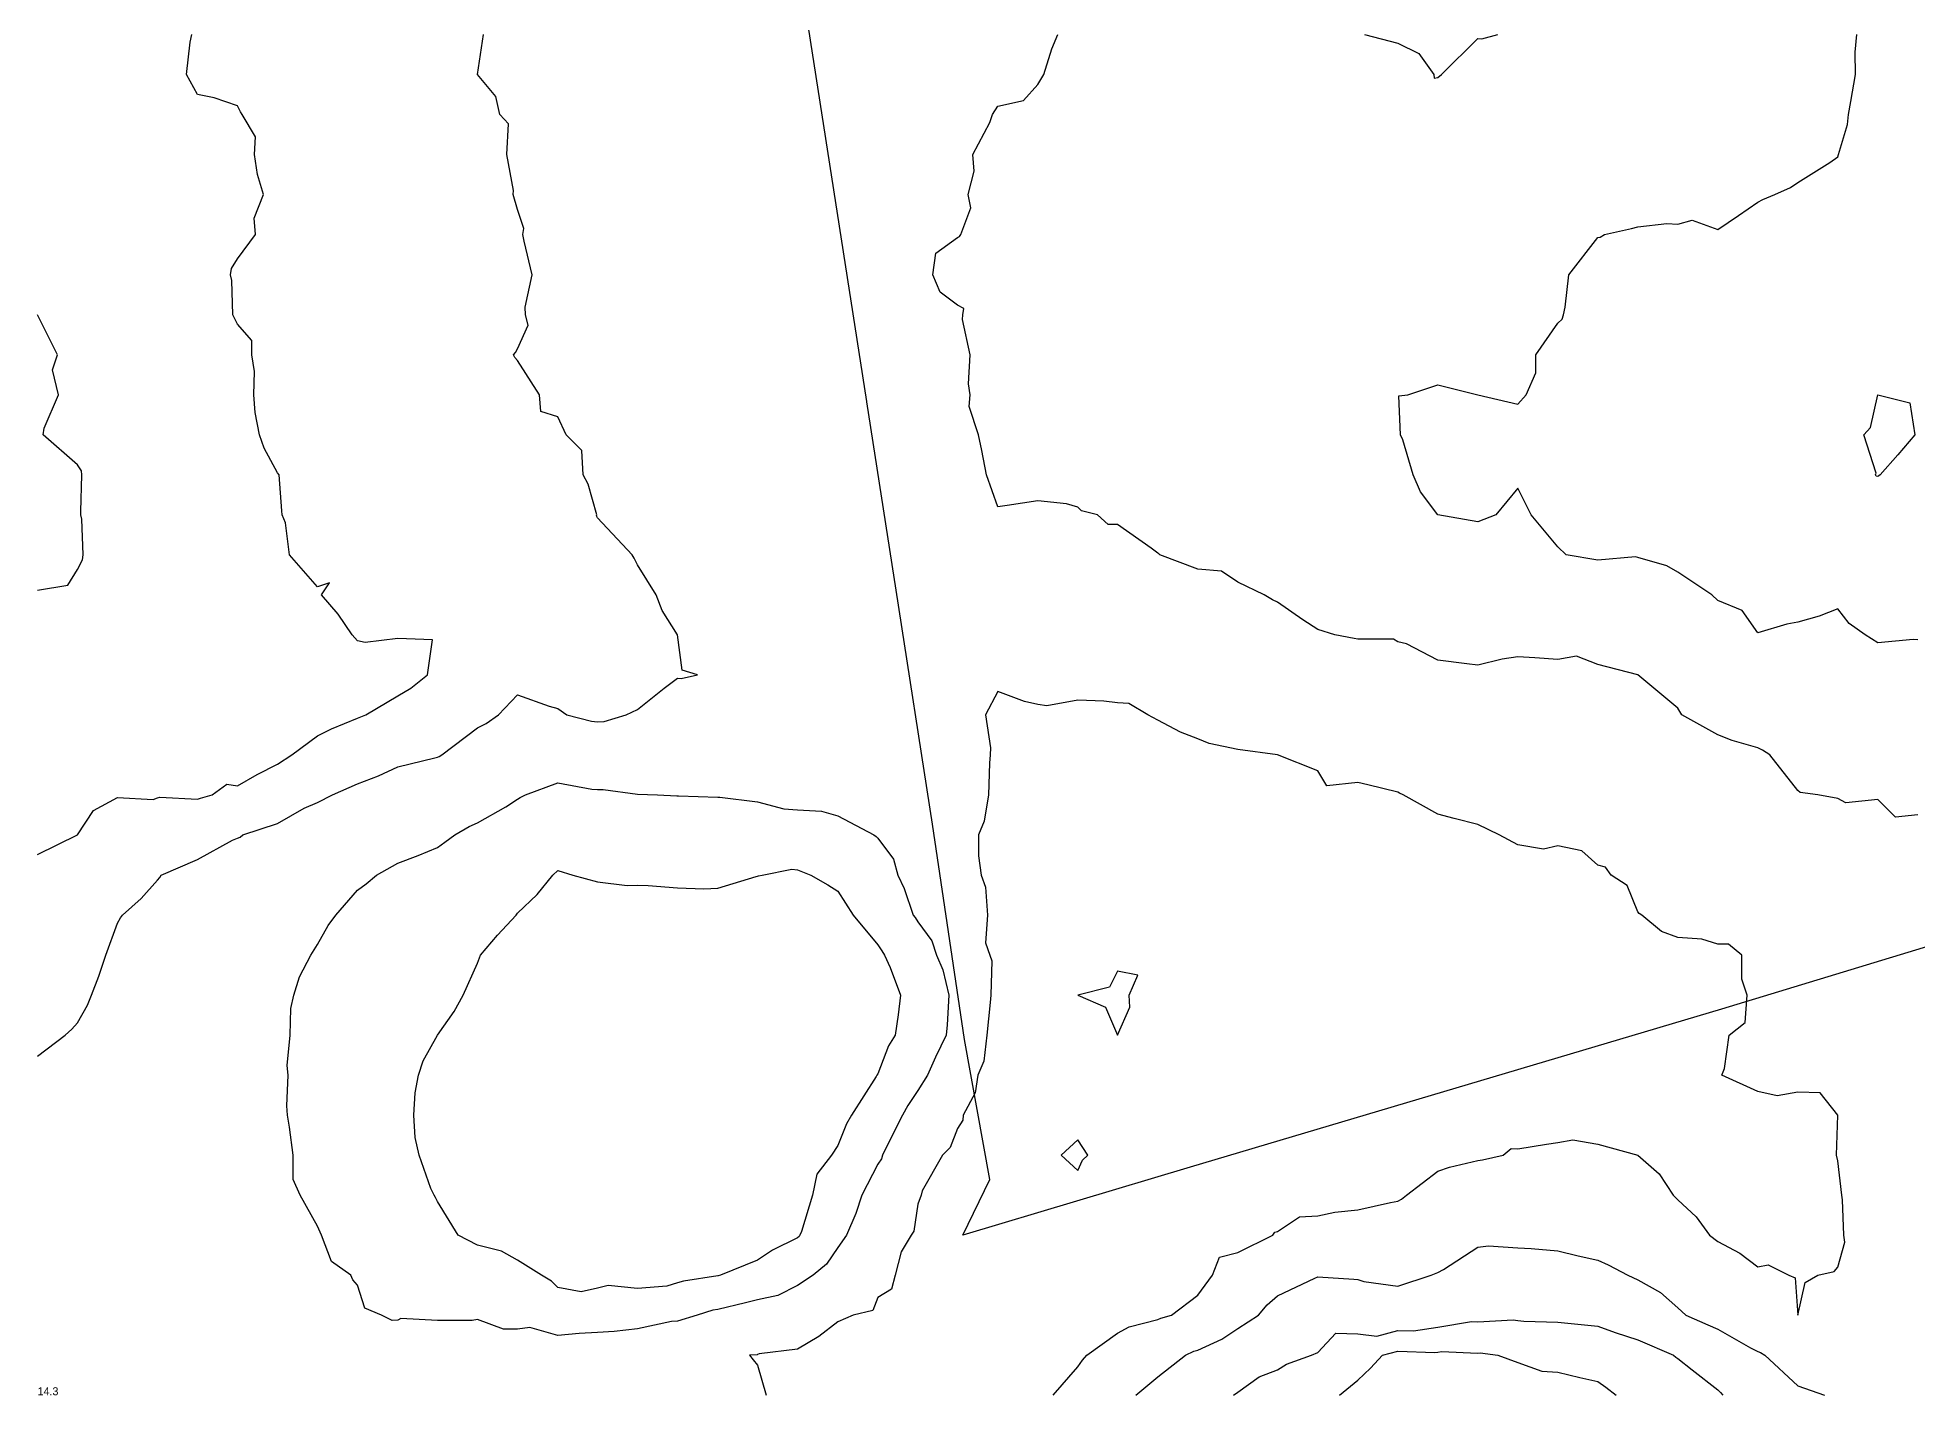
# Model space of a CAD drawing. Extents: x 0 to 650, y 0 to 881.
# Drawn here: x 0 to 235, y 0 to 169.6 of the extents above; entities that cross this region are included whole.
import ezdxf

# ---------------------------------------------------------------- set-up
doc = ezdxf.new("R2010")
doc.units = 0
for name, color, linetype in [('CONTOURS_MAJEURES', 3, 'CONTINUOUS'), ('CONTOURS_MINEURES', 8, 'CONTINUOUS'), ('PARCELLE', 4, 'CONTINUOUS'), ('POINTS_COTES', 7, 'CONTINUOUS')]:
    doc.layers.add(name, color=color, linetype=linetype)

msp = doc.modelspace()

# ---------------------------------------------------------------- linework, layer by layer
at = {"layer": 'CONTOURS_MAJEURES'}
for points in [[(-0.002, 42.355), (3.464, 45), (4.263, 45.74), (5.005, 46.537), (6.255, 48.747), (6.735, 49.996), (7.643, 52.361), (8.522, 55.004), (10.002, 59.001), (10.373, 59.63), (10.627, 60), (12.942, 62.057), (15, 64.372), (15.294, 64.703), (15.454, 64.996), (19.997, 66.922), (24.351, 69.351), (25.005, 69.609), (25.299, 69.709), (25.656, 70.004), (30.002, 71.431), (33.333, 73.335), (34.999, 74.058), (36.85, 75), (39.996, 76.393), (42.619, 77.38), (45.004, 78.507), (49.652, 79.648), (50.001, 79.738), (50.201, 79.797), (50.536, 79.997), (54.998, 83.38), (56.069, 83.931), (57.605, 85.004), (59.995, 87.502), (63.93, 86.075), (65.003, 85.793), (66.156, 85.004), (69.22, 84.222), (70, 84.155), (70.82, 84.183), (73.57, 85.004), (74.998, 85.693), (78.329, 88.335), (79.995, 89.584), (80.43, 89.566), (82.499, 90.001), (80.584, 90.588), (79.995, 94.997), (78.051, 98.057), (77.304, 100.004), (74.998, 103.752), (74.563, 104.566), (74.331, 105.001), (70, 109.64), (69.872, 109.869), (69.884, 109.997), (68.819, 113.821), (68.196, 115.005), (68.028, 118.029), (66.055, 120.001), (65.003, 122.222), (62.917, 122.916), (62.727, 124.998), (59.995, 129.29), (59.638, 129.647), (59.496, 130.005), (59.732, 130.268), (59.995, 130.719), (61.302, 133.698), (60.997, 135.001), (60.934, 135.938), (61.828, 139.998), (60.803, 144.198), (60.654, 145.005), (60.754, 145.762), (59.995, 148.128), (59.44, 150.002), (59.496, 150.501), (58.645, 154.998), (58.853, 158.852), (57.774, 159.994), (57.27, 162.271), (54.998, 165.002), (55.712, 169.998)], [(126.932, -0.001), (129.998, 3.549), (130.596, 4.398), (131.143, 4.995), (134.995, 7.761), (136.454, 8.544), (140.003, 9.453), (140.375, 9.63), (141.733, 10.003), (145, 12.501), (146.847, 14.999), (147.733, 17.263), (149.998, 17.84), (154.395, 19.996), (154.629, 20.362), (154.995, 20.451), (157.726, 22.272), (160.003, 22.403), (162.144, 22.857), (165, 23.158), (169.088, 24.093), (169.997, 24.247), (170.485, 24.515), (171.11, 25.003), (175.005, 27.98), (176.488, 28.516), (180.002, 29.327), (180.595, 29.407), (183.182, 29.999), (184.166, 30.832), (184.999, 30.799), (188.618, 31.378), (189.996, 31.598), (191.904, 31.903), (195.004, 31.387), (200.001, 29.999), (202.674, 27.676), (204.422, 25.003), (204.998, 24.425), (207.297, 22.299), (208.962, 19.996), (209.995, 19.207), (212.758, 17.756), (215.003, 16.059), (216.299, 16.295), (218.89, 14.999), (219.688, 14.687), (220, 10.003), (220.909, 14.091), (222.499, 14.999), (224.543, 15.453), (224.998, 15.998), (225.867, 19.127), (225.766, 19.996), (225.597, 24.402), (225.515, 25.003), (224.998, 29.286), (224.831, 29.999), (224.998, 34.996), (222.793, 37.794), (220, 37.879), (217.409, 37.407), (215.003, 37.955), (210.496, 40.003), (210.83, 40.836), (211.426, 45), (213.438, 46.561), (213.668, 49.996), (213, 51.999), (213, 55.004), (211.361, 56.366), (209.995, 56.366), (207.997, 57.002), (204.998, 57.19), (202.954, 57.956), (200.501, 60), (200.186, 60.185), (200.001, 60.384), (198.698, 63.693), (196.67, 64.996), (195.971, 65.966), (195.004, 66.248), (193.001, 68.001), (189.996, 68.651), (188.211, 68.215), (184.999, 68.752), (182.693, 70.004), (180.002, 71.299), (177.062, 72.061), (175.005, 72.595), (170.665, 75), (170.215, 75.218), (169.997, 75.357), (166.285, 76.285), (165, 76.551), (161.156, 76.153), (160.003, 77.998), (154.995, 79.997), (149.998, 80.687), (146.428, 81.427), (145, 82), (142.859, 82.858), (140.003, 84.351), (138.751, 85.004), (136.404, 86.409), (134.995, 86.503), (133.266, 86.734), (129.998, 86.855), (126.137, 86.14), (125.001, 86.319), (123.335, 86.67), (120.004, 87.919), (118.48, 85.004), (119.105, 80.895), (119.057, 79.997), (118.973, 78.968), (118.859, 75), (118.294, 71.71), (117.586, 70.004), (117.586, 67.414), (117.942, 64.996), (118.48, 63.476), (118.723, 60), (118.48, 56.524), (119.03, 55.004), (119.258, 54.258), (119.126, 49.996), (119.079, 49.073), (118.643, 45), (118.262, 41.741), (117.5, 40.003), (117.197, 37.802), (115.675, 34.996), (115.632, 34.361), (114.996, 33.33), (114.044, 30.951), (113.092, 29.999), (110.554, 25.558), (110.434, 25.003), (109.999, 23.89), (109.513, 20.482), (109.204, 19.996), (107.941, 17.938), (107.174, 14.999), (106.725, 13.276), (105.002, 12.223), (104.414, 10.591), (101.927, 10.003), (100.005, 9.168), (97.642, 7.357), (94.997, 5.754), (90.172, 5.168), (90, 5.085), (89.94, 5.055), (89, 4.995), (89.444, 4.44), (90, 3.746), (91.07, -0.001)]]:
    msp.add_lwpolyline(points, dxfattribs=at)
at = {"layer": 'CONTOURS_MINEURES'}
for points in [[(-0.002, 42.355), (3.464, 45), (4.263, 45.74), (5.005, 46.537), (6.255, 48.747), (6.735, 49.996), (7.643, 52.361), (8.522, 55.004), (10.002, 59.001), (10.373, 59.63), (10.627, 60), (12.942, 62.057), (15, 64.372), (15.294, 64.703), (15.454, 64.996), (19.997, 66.922), (24.351, 69.351), (25.005, 69.609), (25.299, 69.709), (25.656, 70.004), (30.002, 71.431), (33.333, 73.335), (34.999, 74.058), (36.85, 75), (39.996, 76.393), (42.619, 77.38), (45.004, 78.507), (49.652, 79.648), (50.001, 79.738), (50.201, 79.797), (50.536, 79.997), (54.998, 83.38), (56.069, 83.931), (57.605, 85.004), (59.995, 87.502), (63.93, 86.075), (65.003, 85.793), (66.156, 85.004), (69.22, 84.222), (70, 84.155), (70.82, 84.183), (73.57, 85.004), (74.998, 85.693), (78.329, 88.335), (79.995, 89.584), (80.43, 89.566), (82.499, 90.001), (80.584, 90.588), (79.995, 94.997), (78.051, 98.057), (77.304, 100.004), (74.998, 103.752), (74.563, 104.566), (74.331, 105.001), (70, 109.64), (69.872, 109.869), (69.884, 109.997), (68.819, 113.821), (68.196, 115.005), (68.028, 118.029), (66.055, 120.001), (65.003, 122.222), (62.917, 122.916), (62.727, 124.998), (59.995, 129.29), (59.638, 129.647), (59.496, 130.005), (59.732, 130.268), (59.995, 130.719), (61.302, 133.698), (60.997, 135.001), (60.934, 135.938), (61.828, 139.998), (60.803, 144.198), (60.654, 145.005), (60.754, 145.762), (59.995, 148.128), (59.44, 150.002), (59.496, 150.501), (58.645, 154.998), (58.853, 158.852), (57.774, 159.994), (57.27, 162.271), (54.998, 165.002), (55.712, 169.998)], [(-0.002, 67.572), (5.005, 70.004), (6.965, 73.041), (10.002, 74.697), (14.429, 74.429), (15, 74.623), (15.277, 74.723), (19.997, 74.474), (20.378, 74.62), (21.818, 75), (23.656, 76.345), (25.005, 76.129), (27.452, 77.549), (30.002, 78.844), (31.786, 79.997), (34.999, 82.369), (36.742, 83.257), (39.996, 84.594), (41.039, 85.004), (45.004, 87.377), (46.644, 88.361), (48.752, 90.001), (49.376, 94.372), (45.004, 94.562), (40.959, 94.036), (39.996, 94.24), (39.302, 94.997), (37.581, 97.584), (35.467, 100.004), (36.498, 101.503), (34.999, 101.004), (31.472, 105.001), (31.001, 108.998), (30.578, 109.997), (30.519, 110.515), (30.187, 115.005), (30.002, 115.255), (28.336, 118.336), (27.741, 120.001), (27.209, 122.793), (27.031, 124.998), (27.109, 127.897), (26.781, 130.005), (26.781, 131.781), (25.005, 133.812), (24.394, 135.001), (24.289, 139.284), (24.094, 139.998), (24.234, 140.768), (25.005, 142.001), (27.253, 145.005), (27.049, 147.049), (28.246, 150.002), (27.503, 152.5), (27.1, 154.998), (27.245, 157.238), (25.56, 159.994), (25.362, 160.352), (25.005, 161.107), (22.083, 162.081), (19.997, 162.498), (18.609, 165.002), (19.06, 169.062), (19.283, 169.998)], [(235.003, 72.502), (232.22, 72.225), (229.995, 74.445), (225.997, 74.001), (224.998, 74.566), (222.499, 75), (220.303, 75.303), (220, 75.555), (216.524, 79.997), (215.596, 80.591), (215.003, 80.895), (211.798, 81.799), (209.995, 82.5), (205.498, 85.004), (204.998, 85.837), (200.001, 90.001), (195.004, 91.304), (192.344, 92.343), (189.996, 91.922), (187.141, 92.142), (184.999, 92.249), (183.044, 91.956), (180.002, 91.216), (178.639, 91.363), (175.005, 91.841), (171.11, 93.887), (169.997, 94.128), (169.484, 94.485), (165, 94.485), (164.545, 94.543), (162.144, 94.997), (160.003, 95.68), (158.125, 96.875), (154.995, 99.077), (154.37, 99.378), (153.329, 100.004), (149.998, 101.566), (147.962, 102.965), (145, 103.202), (140.266, 105.001), (140.138, 105.136), (140.003, 105.209), (139.169, 105.834), (134.995, 108.808), (133.806, 108.808), (132.497, 109.997), (130.479, 110.479), (129.998, 110.96), (128.61, 111.388), (125.001, 111.75), (121.18, 111.175), (120.004, 110.999), (118.598, 115.005), (118.016, 118.017), (117.589, 120.001), (116.446, 123.551), (116.57, 124.998), (116.373, 126.375), (116.546, 130.005), (115.603, 134.396), (115.664, 135.001), (115.767, 135.77), (114.996, 136.177), (112.831, 137.833), (111.903, 139.998), (112.289, 142.71), (114.996, 144.648), (115.214, 144.788), (115.381, 145.005), (116.665, 148.336), (116.303, 150.002), (117.068, 152.931), (116.874, 154.998), (119.002, 158.995), (119.351, 159.994), (120.004, 161.068), (123.237, 161.762), (125.001, 163.75), (125.77, 165.002), (126.765, 168.235), (127.5, 169.998)], [(165.833, 169.998), (169.997, 168.912), (172.648, 167.647), (174.504, 165.002), (174.569, 164.567), (175.005, 164.617), (175.481, 165.002), (180.002, 169.523), (180.528, 169.472), (182.5, 169.998)], [(235.003, 94.372), (234.446, 94.442), (229.995, 93.998), (228.417, 94.997), (226.41, 96.412), (224.998, 98.252), (222.677, 97.322), (220, 96.59), (218.655, 96.345), (215.003, 95.247), (213.061, 98.063), (209.995, 99.289), (209.261, 100.004), (204.998, 102.846), (203.624, 103.627), (200.001, 104.678), (199.735, 104.734), (195.004, 104.331), (191.069, 105.001), (189.996, 106), (186.665, 109.997), (184.999, 113.336), (182.273, 109.997), (180.002, 109.105), (175.005, 109.997), (172.858, 112.859), (171.912, 115.005), (170.623, 119.377), (170.363, 120.001), (170.125, 124.869), (171.249, 124.998), (175.005, 126.249), (180.002, 124.998), (184.999, 123.845), (186.07, 124.998), (187.248, 127.752), (187.248, 130.005), (189.996, 133.931), (190.574, 134.425), (190.712, 135.001), (190.935, 135.938), (191.387, 139.998), (195.004, 144.648), (195.316, 144.692), (195.837, 145.005), (199.22, 145.786), (200.001, 145.966), (203.62, 146.384), (204.998, 146.295), (206.815, 146.822), (209.995, 145.63), (212.592, 147.411), (215.003, 149.065), (215.628, 149.377), (217.145, 150.002), (219.092, 150.91), (220, 151.539), (223.998, 153.999), (224.998, 154.721), (225.085, 154.998), (226.213, 158.779), (226.36, 159.994), (226.633, 161.633), (227.235, 165.002), (227.193, 167.803), (227.373, 169.998)], [(-0.002, 100.604), (3.797, 101.21), (5.005, 103.184), (5.63, 104.376), (5.695, 105.001), (5.541, 109.462), (5.4, 109.997), (5.422, 110.415), (5.546, 115.005), (5.505, 115.504), (5.005, 116.254), (0.713, 120.001), (0.832, 120.834), (2.621, 124.998), (1.875, 128.127), (2.501, 130.005), (1.667, 131.67), (-0.002, 135.001)], [(229.086, 120.91), (229.995, 124.998), (234.001, 123.998), (234.617, 120.001), (232.499, 117.503), (230.308, 115.005), (230.13, 114.869), (229.995, 114.804), (229.816, 114.826), (229.701, 115.005), (229.787, 115.213), (228.281, 120.001), (229.086, 120.91)], [(126.932, -0.001), (129.998, 3.549), (130.596, 4.398), (131.143, 4.995), (134.995, 7.761), (136.454, 8.544), (140.003, 9.453), (140.375, 9.63), (141.733, 10.003), (145, 12.501), (146.847, 14.999), (147.733, 17.263), (149.998, 17.84), (154.395, 19.996), (154.629, 20.362), (154.995, 20.451), (157.726, 22.272), (160.003, 22.403), (162.144, 22.857), (165, 23.158), (169.088, 24.093), (169.997, 24.247), (170.485, 24.515), (171.11, 25.003), (175.005, 27.98), (176.488, 28.516), (180.002, 29.327), (180.595, 29.407), (183.182, 29.999), (184.166, 30.832), (184.999, 30.799), (188.618, 31.378), (189.996, 31.598), (191.904, 31.903), (195.004, 31.387), (200.001, 29.999), (202.674, 27.676), (204.422, 25.003), (204.998, 24.425), (207.297, 22.299), (208.962, 19.996), (209.995, 19.207), (212.758, 17.756), (215.003, 16.059), (216.299, 16.295), (218.89, 14.999), (219.688, 14.687), (220, 10.003), (220.909, 14.091), (222.499, 14.999), (224.543, 15.453), (224.998, 15.998), (225.867, 19.127), (225.766, 19.996), (225.597, 24.402), (225.515, 25.003), (224.998, 29.286), (224.831, 29.999), (224.998, 34.996), (222.793, 37.794), (220, 37.879), (217.409, 37.407), (215.003, 37.955), (210.496, 40.003), (210.83, 40.836), (211.426, 45), (213.438, 46.561), (213.668, 49.996), (213, 51.999), (213, 55.004), (211.361, 56.366), (209.995, 56.366), (207.997, 57.002), (204.998, 57.19), (202.954, 57.956), (200.501, 60), (200.186, 60.185), (200.001, 60.384), (198.698, 63.693), (196.67, 64.996), (195.971, 65.966), (195.004, 66.248), (193.001, 68.001), (189.996, 68.651), (188.211, 68.215), (184.999, 68.752), (182.693, 70.004), (180.002, 71.299), (177.062, 72.061), (175.005, 72.595), (170.665, 75), (170.215, 75.218), (169.997, 75.357), (166.285, 76.285), (165, 76.551), (161.156, 76.153), (160.003, 77.998), (154.995, 79.997), (149.998, 80.687), (146.428, 81.427), (145, 82), (142.859, 82.858), (140.003, 84.351), (138.751, 85.004), (136.404, 86.409), (134.995, 86.503), (133.266, 86.734), (129.998, 86.855), (126.137, 86.14), (125.001, 86.319), (123.335, 86.67), (120.004, 87.919), (118.48, 85.004), (119.105, 80.895), (119.057, 79.997), (118.973, 78.968), (118.859, 75), (118.294, 71.71), (117.586, 70.004), (117.586, 67.414), (117.942, 64.996), (118.48, 63.476), (118.723, 60), (118.48, 56.524), (119.03, 55.004), (119.258, 54.258), (119.126, 49.996), (119.079, 49.073), (118.643, 45), (118.262, 41.741), (117.5, 40.003), (117.197, 37.802), (115.675, 34.996), (115.632, 34.361), (114.996, 33.33), (114.044, 30.951), (113.092, 29.999), (110.554, 25.558), (110.434, 25.003), (109.999, 23.89), (109.513, 20.482), (109.204, 19.996), (107.941, 17.938), (107.174, 14.999), (106.725, 13.276), (105.002, 12.223), (104.414, 10.591), (101.927, 10.003), (100.005, 9.168), (97.642, 7.357), (94.997, 5.754), (90.172, 5.168), (90, 5.085), (89.94, 5.055), (89, 4.995), (89.444, 4.44), (90, 3.746), (91.07, -0.001)], [(31.563, 45), (31.668, 48.331), (32.038, 49.996), (32.715, 52.285), (34.13, 55.004), (34.999, 56.336), (36.308, 58.691), (37.289, 60), (39.996, 63.093), (41.079, 63.916), (42.353, 64.996), (45.004, 66.499), (47.563, 67.439), (50.001, 68.45), (50.919, 69.084), (52.143, 70.004), (53.946, 71.056), (54.998, 71.503), (58.526, 73.531), (59.995, 74.49), (60.305, 74.692), (60.997, 75), (65.003, 76.514), (69.26, 75.74), (70, 75.678), (70.702, 75.702), (74.998, 75.1), (77.496, 75), (79.899, 74.904), (79.995, 74.9), (80.095, 74.9), (85.003, 74.712), (85.27, 74.733), (90, 74.142), (93.269, 73.273), (94.997, 73.135), (97.976, 72.976), (100.005, 72.379), (104.533, 70.004), (104.829, 69.831), (105.002, 69.587), (106.989, 66.987), (107.539, 64.996), (108.298, 63.296), (109.428, 60), (109.669, 59.67), (109.999, 59.131), (111.79, 56.795), (112.373, 55.004), (113.139, 53.142), (113.898, 49.996), (113.695, 46.301), (113.56, 45), (112.22, 42.224), (111.248, 40.003), (109.999, 38.077), (108.778, 36.219), (108.118, 34.996), (106.192, 31.189), (105.597, 29.999), (105.465, 29.537), (105.002, 28.889), (103.014, 25.003), (102.288, 22.715), (101.115, 19.996), (100.005, 18.445), (98.623, 16.377), (96.923, 14.999), (94.997, 13.711), (92.515, 12.484), (90, 11.908), (88.47, 11.532), (85.003, 10.717), (84.381, 10.623), (82.423, 10.003), (79.995, 9.268), (79.226, 9.232), (74.998, 8.284), (72.046, 7.953), (70, 7.836), (67.708, 7.706), (65.003, 7.482), (61.536, 8.462), (59.995, 8.242), (58.238, 8.242), (54.998, 9.472), (54.326, 9.329), (50.001, 9.329), (45.412, 9.594), (45.004, 9.396), (44.336, 9.335), (43.001, 10.003), (40.88, 10.884), (39.996, 13.75), (39.408, 14.411), (39.163, 14.999), (36.722, 16.722), (35.475, 19.996), (34.999, 21.108), (32.813, 25.003), (31.957, 26.958), (31.957, 29.999), (31.501, 33.497), (31.251, 34.996), (31.155, 36.151), (31.297, 40.003), (31.208, 41.209), (31.563, 45)], [(57.497, 57.502), (59.829, 60), (59.995, 60.217), (62.444, 62.554), (64.402, 64.996), (65.003, 65.553), (66.877, 64.996), (70, 64.164), (73.675, 63.674), (74.998, 63.712), (76.32, 63.674), (79.995, 63.376), (83.289, 63.287), (85.003, 63.373), (89.821, 64.818), (90, 64.875), (90.098, 64.898), (90.555, 64.996), (94.27, 65.725), (94.997, 65.653), (96.666, 64.996), (98.791, 63.785), (100.005, 62.998), (101.939, 60), (105.002, 56.277), (105.539, 55.54), (105.868, 55.004), (106.549, 53.454), (107.836, 49.996), (107.543, 47.54), (107.206, 45), (106.365, 43.637), (105.002, 40.164), (104.898, 40.003), (104.81, 39.811), (101.74, 34.996), (101.091, 33.91), (100.005, 31.211), (99.219, 29.999), (97.389, 27.612), (96.866, 25.003), (95.478, 20.477), (95.285, 19.996), (95.17, 19.823), (94.997, 19.683), (91.874, 18.122), (90, 16.873), (85.347, 14.999), (85.071, 14.931), (85.003, 14.915), (80.726, 14.27), (79.995, 14.038), (78.644, 13.649), (74.998, 13.334), (71.301, 13.699), (70, 13.362), (67.936, 12.935), (65.003, 13.462), (64.252, 14.25), (63, 14.999), (59.995, 16.873), (57.997, 17.997), (54.998, 18.746), (52.58, 19.996), (50.001, 24.212), (49.723, 24.725), (49.56, 25.003), (49.168, 25.836), (47.681, 29.999), (47.209, 32.204), (47.034, 34.996), (47.209, 37.794), (47.589, 40.003), (48.207, 41.797), (50.001, 45), (52.059, 47.939), (53.181, 49.996), (54.998, 54.002), (55.355, 55.004), (57.497, 57.502)], [(134.995, 45), (136.498, 48.497), (136.426, 49.996), (137.499, 52.5), (134.995, 53.001), (133.996, 50.998), (129.998, 49.996), (133.496, 48.497), (134.995, 45)], [(130.608, 29.39), (131.248, 29.999), (129.998, 31.921), (127.916, 29.999), (129.998, 28.078), (130.608, 29.39)], [(137.261, -0.001), (140.003, 2.297), (143.463, 4.995), (144.505, 5.492), (145, 5.628), (148.006, 6.991), (149.998, 8.354), (152.592, 10.003), (153.693, 11.304), (154.995, 12.405), (159.632, 14.629), (160.003, 14.787), (164.5, 14.5), (165, 14.468), (165.781, 14.218), (169.997, 13.649), (174.17, 14.999), (175.005, 15.356), (175.719, 15.713), (180.002, 18.497), (181.334, 18.663), (184.999, 18.434), (186.665, 18.33), (189.996, 18.058), (192.568, 17.43), (195.004, 16.873), (196.308, 16.303), (198.752, 14.999), (200.001, 14.423), (202.839, 12.84), (204.998, 10.932), (206.023, 10.003), (208.776, 8.78), (209.995, 8.239), (214.081, 5.918), (215.003, 5.451), (215.33, 5.323), (215.9, 4.995), (220, 1.189), (223.332, -0.001)], [(149.472, -0.001), (149.998, 0.407), (152.675, 2.319), (154.995, 3.193), (156.119, 3.874), (159.232, 4.995), (160.003, 5.335), (162.255, 7.745), (165, 7.679), (167.391, 7.392), (169.997, 8.109), (171.962, 8.037), (175.005, 8.488), (179.219, 9.218), (180.002, 9.181), (184.421, 9.423), (184.999, 9.348), (185.751, 9.249), (189.996, 9.116), (193.764, 8.763), (195.004, 8.618), (197.169, 7.833), (200.001, 6.93), (204.472, 4.995), (204.76, 4.757), (204.998, 4.579), (206.815, 3.178), (209.995, 0.698), (210.346, 0.349), (210.645, -0.001)], [(162.728, -0.001), (165, 1.884), (166.601, 3.395), (168.111, 4.995), (169.997, 5.514), (174.655, 5.345), (175.005, 5.397), (175.489, 5.481), (180.002, 5.269), (180.291, 5.285), (182.5, 4.995), (184.999, 4.099), (188.016, 3.016), (189.996, 2.897), (192.764, 2.234), (195.004, 1.732), (196.028, 1.022), (197.3, -0.001)]]:
    msp.add_lwpolyline(points, dxfattribs=at)
at = {"layer": 'PARCELLE'}
msp.add_lwpolyline([(285.133, 70.934), (210.466, 48.254), (144.051, 28.499), (115.653, 20), (119.034, 26.947), (115.835, 44.465), (111.868, 71.367), (107.306, 100.591), (103.643, 124.115), (103.643, 124.115), (103.633, 124.165), (82.232, 261.517), (69.16, 345.419), (52.721, 450.926)], dxfattribs=at)

# ---------------------------------------------------------------- texts
at = {"layer": 'POINTS_COTES'}
msp.add_text('14.3', height=1, dxfattribs=at).set_placement((-0.002, -0.001))

doc.saveas('drawing.dxf')
